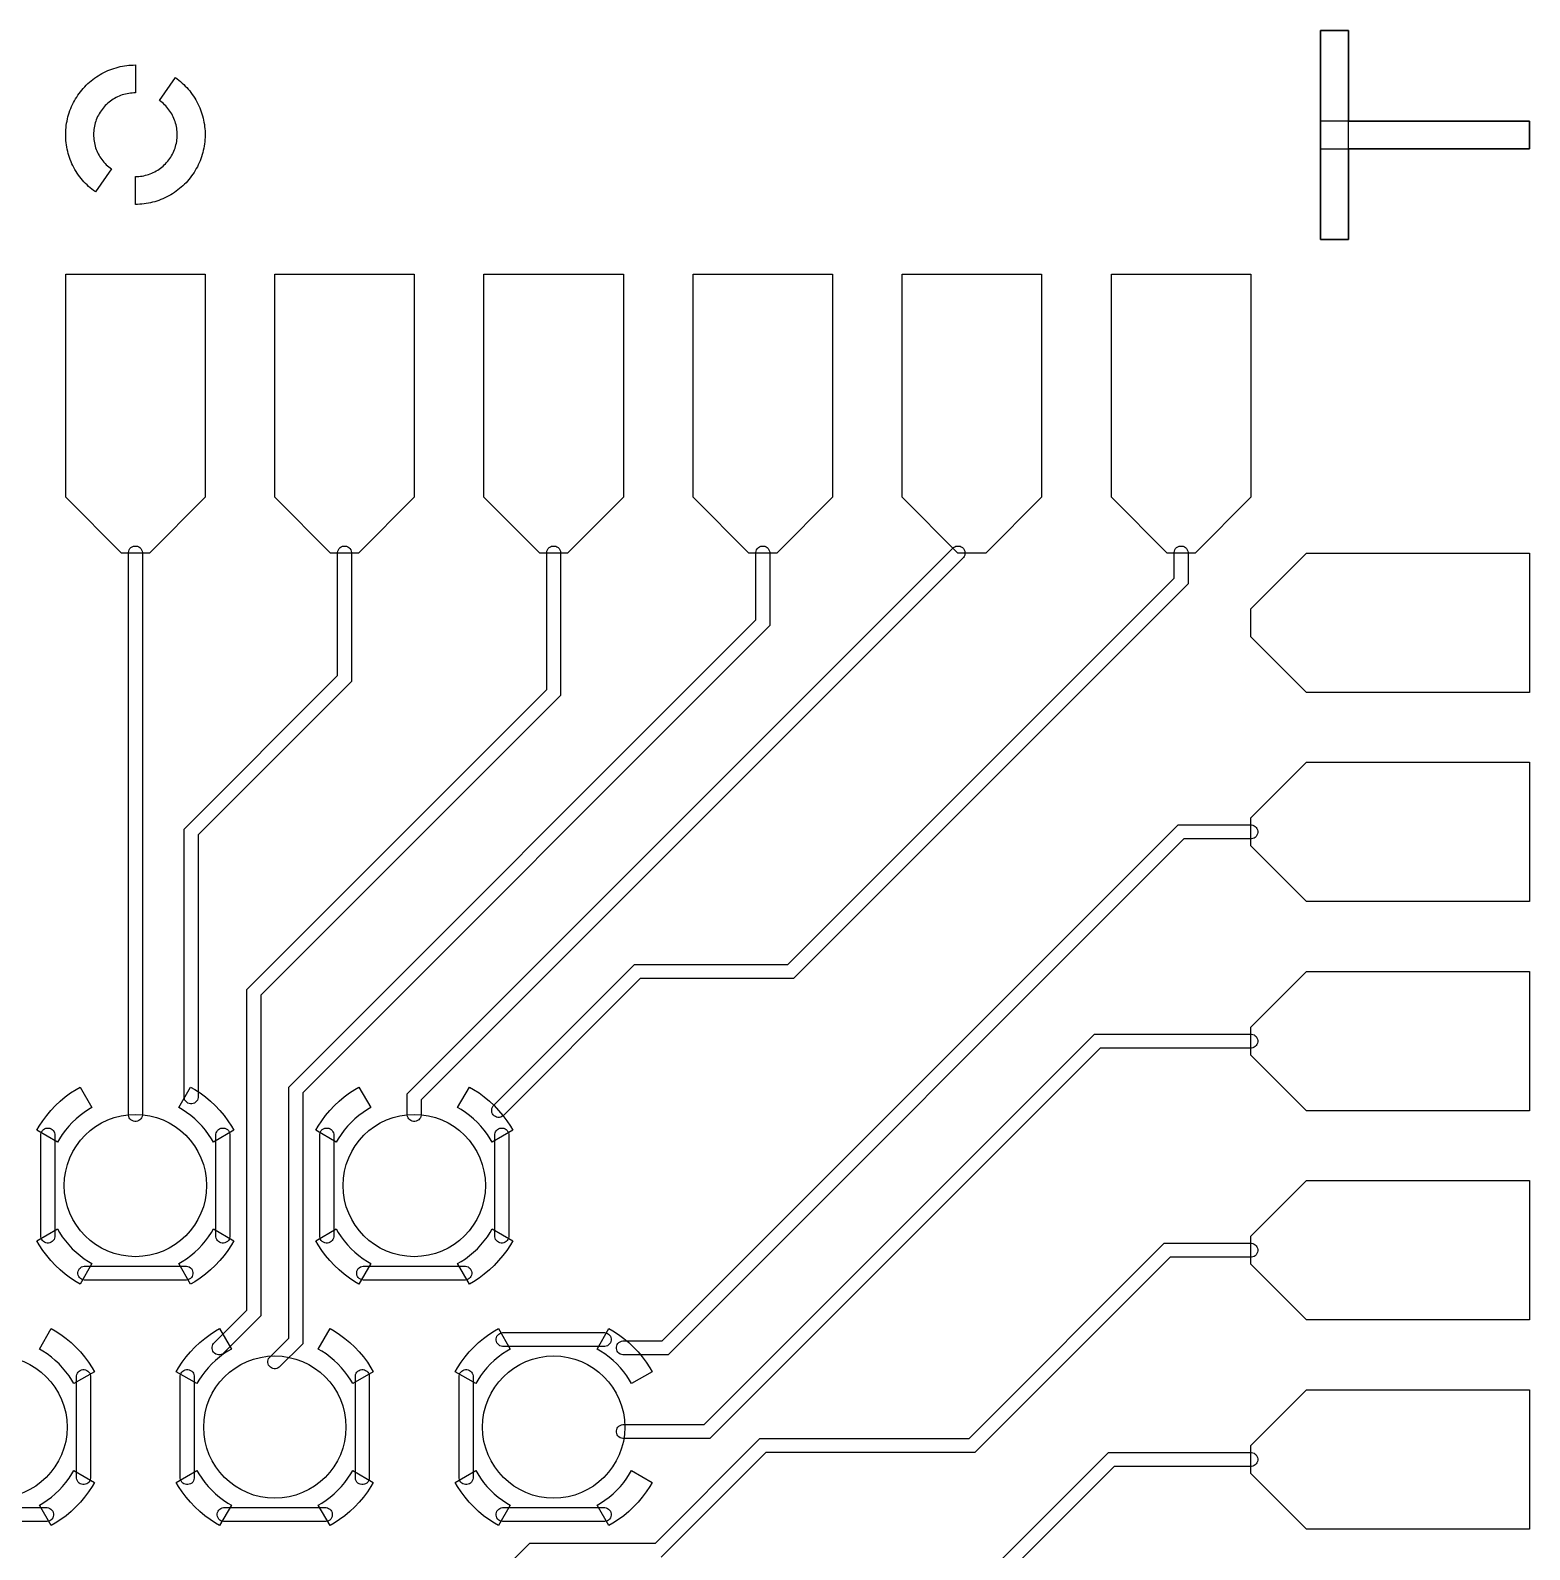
# Model space of a CAD drawing. Extents: x -17000 to 83000, y -61000 to 39000.
# Drawn here: x 32247 to 43000, y 853 to 11748 of the extents above; entities that cross this region are included whole.
import ezdxf

# ---------------------------------------------------------------- set-up
doc = ezdxf.new("R2010")
doc.units = 0
doc.layers.add('Central Electrodes', color=2, linetype='CONTINUOUS')

# ---------------------------------------------------------------- blocks, each defined once
blk = doc.blocks.new('Half_moon_alignment1')
at = {"layer": 'Central Electrodes'}
for points in [[(-286.79, -409.58), (-299.5, -400.5), (-311.75, -391), (-324, -381), (-335.75, -370.75), (-347, -360), (-358, -349), (-368.75, -337.5), (-379.25, -326), (-389.25, -314), (-398.75, -301.5), (-408, -289), (-417, -276), (-425.25, -263), (-433.25, -249.5), (-441, -236), (-448, -222), (-454.75, -208), (-461, -193.5), (-466.75, -179), (-472.25, -164.5), (-477.25, -149.5), (-481.5, -134.5), (-485.5, -119.5), (-489, -104.25), (-492, -89), (-494.5, -73.5), (-496.75, -58), (-498.25, -42.5), (-499.25, -27), (-500, -11.25), (-500, 4.25), (-499.75, 20), (-498.75, 35.5), (-497.5, 51), (-495.5, 66.5), (-493.25, 82), (-490.5, 97.5), (-487.25, 112.75), (-483.5, 127.75), (-479.25, 143), (-474.5, 157.75), (-469.25, 172.5), (-463.75, 187), (-457.75, 201.5), (-451, 215.75), (-444.25, 229.75), (-436.75, 243.5), (-429, 257), (-420.75, 270.25), (-412, 283.25), (-403, 296), (-393.5, 308.5), (-383.75, 320.5), (-373.5, 332.5), (-363, 344), (-352, 355), (-340.75, 366), (-329.25, 376.5), (-317.25, 386.5), (-305, 396.25), (-292.5, 405.5), (-279.75, 414.5), (-266.5, 423), (-253.25, 431.25), (-239.75, 438.75), (-225.75, 446), (-211.75, 453), (-197.5, 459.25), (-183, 465.25), (-168.5, 470.75), (-153.75, 475.75), (-138.75, 480.5), (-123.75, 484.5), (-108.5, 488), (-93.25, 491.25), (-77.75, 494), (-62.25, 496.25), (-46.75, 497.75), (-31.25, 499), (-15.5, 499.75), (0, 500), (0, 300), (-12, 299.75), (-24, 299), (-36, 297.75), (-48, 296.25), (-59.75, 294), (-71.5, 291.25), (-83.25, 288.25), (-94.75, 284.75), (-106.25, 280.75), (-117.25, 276.25), (-128.25, 271.25), (-139, 265.75), (-149.75, 260), (-160, 253.75), (-170, 247.25), (-179.75, 240.25), (-189.25, 232.75), (-198.5, 225), (-207.5, 216.75), (-216, 208.25), (-224.25, 199.5), (-232, 190.25), (-239.5, 180.75), (-246.5, 171), (-253.25, 161), (-259.5, 150.75), (-265.25, 140.25), (-270.75, 129.5), (-275.75, 118.5), (-280.25, 107.25), (-284.25, 96), (-288, 84.5), (-291, 72.75), (-293.75, 61), (-296, 49.25), (-297.75, 37.25), (-299, 25.25), (-299.75, 13.25), (-300, 1.25), (-299.75, -10.75), (-299.25, -22.75), (-298, -34.75), (-296.25, -46.75), (-294.25, -58.75), (-291.75, -70.5), (-288.5, -82), (-285, -93.5), (-281, -105), (-276.75, -116.25), (-271.75, -127.25), (-266.5, -138), (-260.75, -148.5), (-254.5, -159), (-248, -169), (-241, -178.75), (-233.5, -188.25), (-225.75, -197.5), (-217.75, -206.5), (-209.25, -215), (-200.5, -223.25), (-191.25, -231.25), (-181.75, -238.75), (-172.07, -245.75)], [(0, -500), (0, -300), (12, -299.75), (24, -299), (36, -297.75), (48, -296.25), (59.75, -294), (71.5, -291.25), (83.25, -288.25), (94.75, -284.75), (106.25, -280.75), (117.25, -276.25), (128.25, -271.25), (139, -265.75), (149.75, -260), (160, -253.75), (170, -247.25), (179.75, -240.25), (189.25, -232.75), (198.5, -225), (207.5, -216.75), (216, -208.25), (224.25, -199.5), (232, -190.25), (239.5, -180.75), (246.5, -171), (253.25, -161), (259.5, -150.75), (265.25, -140.25), (270.75, -129.5), (275.75, -118.5), (280.25, -107.25), (284.25, -96), (288, -84.5), (291, -72.75), (293.75, -61), (296, -49.25), (297.75, -37.25), (299, -25.25), (299.75, -13.25), (300, -1.25), (299.75, 10.75), (299.25, 22.75), (298, 34.75), (296.25, 46.75), (294.25, 58.75), (291.75, 70.5), (288.5, 82), (285, 93.5), (281, 105), (276.75, 116.25), (271.75, 127.25), (266.5, 138), (260.75, 148.5), (254.5, 159), (248, 169), (241, 178.75), (233.5, 188.25), (225.75, 197.5), (217.75, 206.5), (209.25, 215), (200.5, 223.25), (191.25, 231.25), (181.75, 238.75), (172.07, 245.75), (286.79, 409.58), (299.5, 400.5), (311.75, 391), (324, 381), (335.75, 370.75), (347, 360), (358, 349), (368.75, 337.5), (379.25, 326), (389.25, 314), (398.75, 301.5), (408, 289), (417, 276), (425.25, 263), (433.25, 249.5), (441, 236), (448, 222), (454.75, 208), (461, 193.5), (466.75, 179), (472.25, 164.5), (477.25, 149.5), (481.5, 134.5), (485.5, 119.5), (489, 104.25), (492, 89), (494.5, 73.5), (496.75, 58), (498.25, 42.5), (499.25, 27), (500, 11.25), (500, -4.25), (499.75, -20), (498.75, -35.5), (497.5, -51), (495.5, -66.5), (493.25, -82), (490.5, -97.5), (487.25, -112.75), (483.5, -127.75), (479.25, -143), (474.5, -157.75), (469.25, -172.5), (463.75, -187), (457.75, -201.5), (451, -215.75), (444.25, -229.75), (436.75, -243.5), (429, -257), (420.75, -270.25), (412, -283.25), (403, -296), (393.5, -308.5), (383.75, -320.5), (373.5, -332.5), (363, -344), (352, -355), (340.75, -366), (329.25, -376.5), (317.25, -386.5), (305, -396.25), (292.5, -405.5), (279.75, -414.5), (266.5, -423), (253.25, -431.25), (239.75, -438.75), (225.75, -446), (211.75, -453), (197.5, -459.25), (183, -465.25), (168.5, -470.75), (153.75, -475.75), (138.75, -480.5), (123.75, -484.5), (108.5, -488), (93.25, -491.25), (77.75, -494), (62.25, -496.25), (46.75, -497.75), (31.25, -499), (15.5, -499.75)]]:
    blk.add_lwpolyline(points, close=True, dxfattribs=at)

msp = doc.modelspace()

# ---------------------------------------------------------------- linework, layer by layer
at = {"layer": 'Central Electrodes'}
for points in [[(41499.865, 10248.084), (41499.865, 11748.084), (41699.865, 11748.084), (41699.865, 11098.084), (42999.865, 11098.084), (42999.865, 10898.084), (41699.865, 10898.084), (41699.865, 10248.084)], [(32900, 8000), (32500, 8400), (32500, 10000), (33500, 10000), (33500, 8400), (33100, 8000)], [(34400, 8000), (34000, 8400), (34000, 10000), (35000, 10000), (35000, 8400), (34600, 8000)], [(35900, 8000), (35500, 8400), (35500, 10000), (36500, 10000), (36500, 8400), (36100, 8000)], [(37400, 8000), (37000, 8400), (37000, 10000), (38000, 10000), (38000, 8400), (37600, 8000)], [(38900, 8000), (38500, 8400), (38500, 10000), (39500, 10000), (39500, 8400), (39100, 8000)], [(40400, 8000), (40000, 8400), (40000, 10000), (41000, 10000), (41000, 8400), (40600, 8000)], [(32995.075, 3924.354), (32985.416, 3926.275), (32976.316, 3930.045), (32968.127, 3935.516), (32961.162, 3942.481), (32955.691, 3950.67), (32951.921, 3959.77), (32950, 3969.429), (32950, 8004.925), (32951.921, 8014.584), (32955.691, 8023.684), (32961.162, 8031.873), (32968.127, 8038.838), (32976.316, 8044.309), (32985.416, 8048.079), (32995.075, 8050), (33004.925, 8050), (33014.584, 8048.079), (33023.684, 8044.309), (33031.873, 8038.838), (33038.838, 8031.873), (33044.309, 8023.684), (33048.079, 8014.584), (33050, 8004.925), (33050, 3969.429), (33048.079, 3959.77), (33044.309, 3950.67), (33038.838, 3942.481), (33031.873, 3935.516), (33023.684, 3930.045), (33014.584, 3926.275), (33004.925, 3924.354)], [(33395.075, 4050), (33385.416, 4051.921), (33376.316, 4055.691), (33368.127, 4061.162), (33361.162, 4068.127), (33355.691, 4076.316), (33351.921, 4085.416), (33350, 4095.075), (33350, 6020.71), (34450, 7120.71), (34450, 8004.925), (34451.921, 8014.584), (34455.691, 8023.684), (34461.162, 8031.873), (34468.127, 8038.838), (34476.316, 8044.309), (34485.416, 8048.079), (34495.075, 8050), (34504.925, 8050), (34514.584, 8048.079), (34523.684, 8044.309), (34531.873, 8038.838), (34538.838, 8031.873), (34544.309, 8023.684), (34548.079, 8014.584), (34550, 8004.925), (34550, 7079.29), (33450, 5979.29), (33450, 4095.075), (33448.079, 4085.416), (33444.309, 4076.316), (33438.838, 4068.127), (33431.873, 4061.162), (33423.684, 4055.691), (33414.584, 4051.921), (33404.925, 4050)], [(33595.075, 2250), (33585.415, 2251.922), (33576.316, 2255.691), (33568.127, 2261.162), (33561.162, 2268.127), (33555.691, 2276.316), (33551.922, 2285.415), (33550, 2295.075), (33550, 2304.924), (33551.922, 2314.584), (33555.691, 2323.684), (33561.163, 2331.873), (33800, 2570.71), (33800, 4870.71), (35950, 7020.71), (35950, 8004.925), (35951.921, 8014.584), (35955.691, 8023.684), (35961.162, 8031.873), (35968.127, 8038.838), (35976.316, 8044.309), (35985.416, 8048.079), (35995.075, 8050), (36004.925, 8050), (36014.584, 8048.079), (36023.684, 8044.309), (36031.873, 8038.838), (36038.838, 8031.873), (36044.309, 8023.684), (36048.079, 8014.584), (36050, 8004.925), (36050, 6979.29), (33900, 4829.29), (33900, 2529.29), (33631.873, 2261.163), (33623.684, 2255.691), (33614.584, 2251.922), (33604.924, 2250)], [(33995.075, 2150), (33985.415, 2151.922), (33976.316, 2155.691), (33968.127, 2161.162), (33961.162, 2168.127), (33955.691, 2176.316), (33951.922, 2185.415), (33950, 2195.075), (33950, 2204.924), (33951.922, 2214.584), (33955.691, 2223.684), (33961.163, 2231.873), (34100, 2370.71), (34100, 4170.71), (37450, 7520.71), (37450, 8004.925), (37451.921, 8014.584), (37455.691, 8023.684), (37461.162, 8031.873), (37468.127, 8038.838), (37476.316, 8044.309), (37485.416, 8048.079), (37495.075, 8050), (37504.925, 8050), (37514.584, 8048.079), (37523.684, 8044.309), (37531.873, 8038.838), (37538.838, 8031.873), (37544.309, 8023.684), (37548.079, 8014.584), (37550, 8004.925), (37550, 7479.29), (34200, 4129.29), (34200, 2329.29), (34031.873, 2161.163), (34023.684, 2155.691), (34014.584, 2151.922), (34004.924, 2150)], [(34995.075, 3924.354), (34985.416, 3926.275), (34976.316, 3930.045), (34968.127, 3935.516), (34961.162, 3942.481), (34955.691, 3950.67), (34951.921, 3959.77), (34950, 3969.429), (34950, 4120.71), (38868.127, 8038.837), (38876.316, 8044.309), (38885.416, 8048.078), (38895.076, 8050), (38904.925, 8050), (38914.585, 8048.078), (38923.684, 8044.309), (38931.873, 8038.838), (38938.838, 8031.873), (38944.309, 8023.684), (38948.078, 8014.585), (38950, 8004.925), (38950, 7995.076), (38948.078, 7985.416), (38944.309, 7976.316), (38938.837, 7968.127), (35050, 4079.29), (35050, 3969.429), (35048.079, 3959.77), (35044.309, 3950.67), (35038.838, 3942.481), (35031.873, 3935.516), (35023.684, 3930.045), (35014.584, 3926.275), (35004.925, 3924.354)], [(35600.485, 3952.808), (35590.823, 3954.717), (35581.718, 3958.475), (35573.522, 3963.936), (35566.549, 3970.892), (35561.067, 3979.074), (35557.286, 3988.168), (35555.352, 3997.826), (35555.34, 4007.675), (35557.249, 4017.337), (35561.007, 4026.442), (35566.468, 4034.638), (36579.252, 5050), (37679.29, 5050), (40450, 7820.71), (40450, 8004.925), (40451.921, 8014.584), (40455.691, 8023.684), (40461.162, 8031.873), (40468.127, 8038.838), (40476.316, 8044.309), (40485.416, 8048.079), (40495.075, 8050), (40504.925, 8050), (40514.584, 8048.079), (40523.684, 8044.309), (40531.873, 8038.838), (40538.838, 8031.873), (40544.309, 8023.684), (40548.079, 8014.584), (40550, 8004.925), (40550, 7779.29), (37720.71, 4950), (36620.748, 4950), (35637.268, 3964.017), (35629.086, 3958.535), (35619.992, 3954.754), (35610.334, 3952.82)], [(41400, 7000), (41000, 7400), (41000, 7600), (41400, 8000), (43000, 8000), (43000, 7000)], [(41400, 5500), (41000, 5900), (41000, 6100), (41400, 6500), (43000, 6500), (43000, 5500)], [(36495.075, 2250), (36485.416, 2251.921), (36476.316, 2255.691), (36468.127, 2261.162), (36461.162, 2268.127), (36455.691, 2276.316), (36451.921, 2285.416), (36450, 2295.075), (36450, 2304.925), (36451.921, 2314.584), (36455.691, 2323.684), (36461.162, 2331.873), (36468.127, 2338.838), (36476.316, 2344.309), (36485.416, 2348.079), (36495.075, 2350), (36779.29, 2350), (40479.29, 6050), (41004.925, 6050), (41014.584, 6048.079), (41023.684, 6044.309), (41031.873, 6038.838), (41038.838, 6031.873), (41044.309, 6023.684), (41048.079, 6014.584), (41050, 6004.925), (41050, 5995.075), (41048.079, 5985.416), (41044.309, 5976.316), (41038.838, 5968.127), (41031.873, 5961.162), (41023.684, 5955.691), (41014.584, 5951.921), (41004.925, 5950), (40520.71, 5950), (36820.71, 2250)], [(41400, 4000), (41000, 4400), (41000, 4600), (41400, 5000), (43000, 5000), (43000, 4000)], [(36495.075, 1650), (36485.416, 1651.921), (36476.316, 1655.691), (36468.127, 1661.162), (36461.162, 1668.127), (36455.691, 1676.316), (36451.921, 1685.416), (36450, 1695.075), (36450, 1704.925), (36451.921, 1714.584), (36455.691, 1723.684), (36461.162, 1731.873), (36468.127, 1738.838), (36476.316, 1744.309), (36485.416, 1748.079), (36495.075, 1750), (37079.29, 1750), (39879.29, 4550), (41004.925, 4550), (41014.584, 4548.079), (41023.684, 4544.309), (41031.873, 4538.838), (41038.838, 4531.873), (41044.309, 4523.684), (41048.079, 4514.584), (41050, 4504.925), (41050, 4495.075), (41048.079, 4485.416), (41044.309, 4476.316), (41038.838, 4468.127), (41031.873, 4461.162), (41023.684, 4455.691), (41014.584, 4451.921), (41004.925, 4450), (39920.71, 4450), (37120.71, 1650)], [(32440.743, 3775.442), (32293.52, 3860.442), (32310.303, 3889.513), (32336.206, 3928.896), (32364.353, 3966.704), (32394.654, 4002.814), (32427.001, 4037.1), (32461.287, 4069.448), (32497.398, 4099.748), (32535.205, 4127.895), (32574.59, 4153.799), (32603.66, 4170.582), (32688.66, 4023.358), (32663.872, 4009.047), (32632.757, 3988.581), (32602.88, 3966.34), (32574.35, 3942.399), (32547.26, 3916.842), (32521.701, 3889.751), (32497.762, 3861.221), (32475.521, 3831.346), (32455.055, 3800.229)], [(33559.257, 3775.442), (33544.945, 3800.229), (33524.479, 3831.346), (33502.238, 3861.221), (33478.299, 3889.751), (33452.74, 3916.842), (33425.65, 3942.399), (33397.12, 3966.34), (33367.243, 3988.581), (33336.127, 4009.047), (33311.34, 4023.358), (33396.34, 4170.582), (33425.409, 4153.799), (33464.794, 4127.895), (33502.602, 4099.748), (33538.713, 4069.448), (33572.999, 4037.1), (33605.346, 4002.814), (33635.646, 3966.704), (33663.793, 3928.896), (33689.697, 3889.513), (33706.48, 3860.442)], [(34440.743, 3775.442), (34293.52, 3860.442), (34310.303, 3889.513), (34336.207, 3928.896), (34364.354, 3966.704), (34394.654, 4002.814), (34427.001, 4037.1), (34461.287, 4069.448), (34497.398, 4099.748), (34535.206, 4127.895), (34574.591, 4153.799), (34603.66, 4170.582), (34688.66, 4023.358), (34663.873, 4009.047), (34632.757, 3988.581), (34602.88, 3966.34), (34574.35, 3942.399), (34547.26, 3916.842), (34521.701, 3889.751), (34497.762, 3861.221), (34475.521, 3831.346), (34455.055, 3800.229)], [(35559.257, 3775.442), (35544.945, 3800.229), (35524.479, 3831.346), (35502.238, 3861.221), (35478.299, 3889.751), (35452.74, 3916.842), (35425.65, 3942.399), (35397.12, 3966.34), (35367.243, 3988.581), (35336.127, 4009.047), (35311.34, 4023.358), (35396.34, 4170.582), (35425.409, 4153.799), (35464.794, 4127.895), (35502.602, 4099.748), (35538.713, 4069.448), (35572.999, 4037.1), (35605.346, 4002.814), (35635.646, 3966.704), (35663.793, 3928.896), (35689.697, 3889.513), (35706.48, 3860.442)], [(32367.207, 3051.602), (32357.548, 3053.523), (32348.448, 3057.293), (32340.259, 3062.764), (32333.294, 3069.729), (32327.823, 3077.918), (32324.053, 3087.018), (32322.132, 3096.677), (32322.132, 3831.527), (32324.053, 3841.186), (32327.823, 3850.286), (32333.294, 3858.475), (32340.259, 3865.44), (32348.448, 3870.911), (32357.548, 3874.681), (32367.207, 3876.602), (32377.057, 3876.602), (32386.716, 3874.681), (32395.816, 3870.911), (32404.005, 3865.44), (32410.97, 3858.475), (32416.441, 3850.286), (32420.211, 3841.186), (32422.132, 3831.527), (32422.132, 3096.677), (32420.211, 3087.018), (32416.441, 3077.918), (32410.97, 3069.729), (32404.005, 3062.764), (32395.816, 3057.293), (32386.716, 3053.523), (32377.057, 3051.602)], [(33622.943, 3051.602), (33613.284, 3053.523), (33604.184, 3057.293), (33595.995, 3062.764), (33589.03, 3069.729), (33583.559, 3077.918), (33579.789, 3087.018), (33577.868, 3096.677), (33577.868, 3831.527), (33579.789, 3841.186), (33583.559, 3850.286), (33589.03, 3858.475), (33595.995, 3865.44), (33604.184, 3870.911), (33613.284, 3874.681), (33622.943, 3876.602), (33632.793, 3876.602), (33642.452, 3874.681), (33651.552, 3870.911), (33659.741, 3865.44), (33666.706, 3858.475), (33672.177, 3850.286), (33675.947, 3841.186), (33677.868, 3831.527), (33677.868, 3096.677), (33675.947, 3087.018), (33672.177, 3077.918), (33666.706, 3069.729), (33659.741, 3062.764), (33651.552, 3057.293), (33642.452, 3053.523), (33632.793, 3051.602)], [(34367.207, 3051.602), (34357.548, 3053.523), (34348.448, 3057.293), (34340.259, 3062.764), (34333.294, 3069.729), (34327.823, 3077.918), (34324.053, 3087.018), (34322.132, 3096.677), (34322.132, 3831.527), (34324.053, 3841.186), (34327.823, 3850.286), (34333.294, 3858.475), (34340.259, 3865.44), (34348.448, 3870.911), (34357.548, 3874.681), (34367.207, 3876.602), (34377.057, 3876.602), (34386.716, 3874.681), (34395.816, 3870.911), (34404.005, 3865.44), (34410.97, 3858.475), (34416.441, 3850.286), (34420.211, 3841.186), (34422.132, 3831.527), (34422.132, 3096.677), (34420.211, 3087.018), (34416.441, 3077.918), (34410.97, 3069.729), (34404.005, 3062.764), (34395.816, 3057.293), (34386.716, 3053.523), (34377.057, 3051.602)], [(35622.943, 3051.602), (35613.284, 3053.523), (35604.184, 3057.293), (35595.995, 3062.764), (35589.03, 3069.729), (35583.559, 3077.918), (35579.789, 3087.018), (35577.868, 3096.677), (35577.868, 3831.527), (35579.789, 3841.186), (35583.559, 3850.286), (35589.03, 3858.475), (35595.995, 3865.44), (35604.184, 3870.911), (35613.284, 3874.681), (35622.943, 3876.602), (35632.793, 3876.602), (35642.452, 3874.681), (35651.552, 3870.911), (35659.741, 3865.44), (35666.706, 3858.475), (35672.177, 3850.286), (35675.947, 3841.186), (35677.868, 3831.527), (35677.868, 3096.677), (35675.947, 3087.018), (35672.177, 3077.918), (35666.706, 3069.729), (35659.741, 3062.764), (35651.552, 3057.293), (35642.452, 3053.523), (35632.793, 3051.602)], [(41400, 2500), (41000, 2900), (41000, 3100), (41400, 3500), (43000, 3500), (43000, 2500)], [(32603.66, 2757.621), (32574.59, 2774.405), (32535.206, 2800.309), (32497.399, 2828.454), (32461.287, 2858.756), (32427.001, 2891.103), (32394.654, 2925.389), (32364.353, 2961.499), (32336.206, 2999.308), (32310.303, 3038.691), (32293.52, 3067.762), (32440.743, 3152.762), (32455.054, 3127.974), (32475.521, 3096.858), (32497.762, 3066.982), (32521.701, 3038.452), (32547.26, 3011.362), (32574.351, 2985.803), (32602.88, 2961.864), (32632.756, 2939.622), (32663.874, 2919.156), (32688.66, 2904.845)], [(33396.34, 2757.621), (33311.34, 2904.845), (33336.126, 2919.156), (33367.244, 2939.622), (33397.12, 2961.864), (33425.649, 2985.803), (33452.74, 3011.362), (33478.299, 3038.452), (33502.238, 3066.982), (33524.479, 3096.858), (33544.945, 3127.974), (33559.257, 3152.762), (33706.48, 3067.762), (33689.697, 3038.691), (33663.794, 2999.308), (33635.646, 2961.499), (33605.346, 2925.389), (33572.999, 2891.103), (33538.713, 2858.756), (33502.601, 2828.454), (33464.794, 2800.309), (33425.41, 2774.405)], [(34603.66, 2757.621), (34574.59, 2774.405), (34535.206, 2800.309), (34497.399, 2828.454), (34461.287, 2858.756), (34427.001, 2891.103), (34394.654, 2925.389), (34364.354, 2961.499), (34336.206, 2999.308), (34310.303, 3038.691), (34293.52, 3067.762), (34440.743, 3152.762), (34455.055, 3127.974), (34475.521, 3096.858), (34497.762, 3066.982), (34521.701, 3038.452), (34547.26, 3011.362), (34574.351, 2985.803), (34602.88, 2961.864), (34632.756, 2939.622), (34663.874, 2919.156), (34688.66, 2904.845)], [(35396.34, 2757.621), (35311.34, 2904.845), (35336.126, 2919.156), (35367.244, 2939.622), (35397.12, 2961.864), (35425.649, 2985.803), (35452.74, 3011.362), (35478.299, 3038.452), (35502.238, 3066.982), (35524.479, 3096.858), (35544.945, 3127.974), (35559.257, 3152.762), (35706.48, 3067.762), (35689.697, 3038.691), (35663.794, 2999.308), (35635.646, 2961.499), (35605.346, 2925.389), (35572.999, 2891.103), (35538.713, 2858.756), (35502.601, 2828.454), (35464.794, 2800.309), (35425.41, 2774.405)], [(32632.575, 2786.233), (32622.916, 2788.154), (32613.816, 2791.924), (32605.627, 2797.395), (32598.662, 2804.36), (32593.191, 2812.549), (32589.421, 2821.649), (32587.5, 2831.308), (32587.5, 2841.158), (32589.421, 2850.817), (32593.191, 2859.917), (32598.662, 2868.106), (32605.627, 2875.071), (32613.816, 2880.542), (32622.916, 2884.312), (32632.575, 2886.233), (33367.425, 2886.233), (33377.084, 2884.312), (33386.184, 2880.542), (33394.373, 2875.071), (33401.338, 2868.106), (33406.809, 2859.917), (33410.579, 2850.817), (33412.5, 2841.158), (33412.5, 2831.308), (33410.579, 2821.649), (33406.809, 2812.549), (33401.338, 2804.36), (33394.373, 2797.395), (33386.184, 2791.924), (33377.084, 2788.154), (33367.425, 2786.233)], [(34632.575, 2786.233), (34622.916, 2788.154), (34613.816, 2791.924), (34605.627, 2797.395), (34598.662, 2804.36), (34593.191, 2812.549), (34589.421, 2821.649), (34587.5, 2831.308), (34587.5, 2841.158), (34589.421, 2850.817), (34593.191, 2859.917), (34598.662, 2868.106), (34605.627, 2875.071), (34613.816, 2880.542), (34622.916, 2884.312), (34632.575, 2886.233), (35367.425, 2886.233), (35377.084, 2884.312), (35386.184, 2880.542), (35394.373, 2875.071), (35401.338, 2868.106), (35406.809, 2859.917), (35410.579, 2850.817), (35412.5, 2841.158), (35412.5, 2831.308), (35410.579, 2821.649), (35406.809, 2812.549), (35401.338, 2804.36), (35394.373, 2797.395), (35386.184, 2791.924), (35377.084, 2788.154), (35367.425, 2786.233)], [(32559.257, 2043.391), (32544.945, 2068.178), (32524.479, 2099.294), (32502.237, 2129.172), (32478.299, 2157.7), (32452.74, 2184.791), (32425.649, 2210.35), (32397.121, 2234.288), (32367.243, 2256.53), (32336.127, 2276.996), (32311.34, 2291.307), (32396.34, 2438.531), (32425.409, 2421.748), (32464.794, 2395.844), (32502.602, 2367.697), (32538.713, 2337.397), (32572.999, 2305.05), (32605.346, 2270.764), (32635.646, 2234.653), (32663.793, 2196.845), (32689.697, 2157.462), (32706.48, 2128.391)], [(33440.743, 2043.391), (33293.52, 2128.391), (33310.303, 2157.462), (33336.207, 2196.845), (33364.354, 2234.653), (33394.654, 2270.764), (33427.001, 2305.05), (33461.287, 2337.397), (33497.398, 2367.697), (33535.206, 2395.844), (33574.591, 2421.748), (33603.66, 2438.531), (33688.66, 2291.307), (33663.873, 2276.996), (33632.757, 2256.53), (33602.879, 2234.288), (33574.351, 2210.35), (33547.26, 2184.791), (33521.701, 2157.7), (33497.763, 2129.172), (33475.521, 2099.294), (33455.055, 2068.178)], [(34559.257, 2043.391), (34544.945, 2068.178), (34524.479, 2099.294), (34502.237, 2129.172), (34478.299, 2157.7), (34452.74, 2184.791), (34425.649, 2210.35), (34397.121, 2234.288), (34367.243, 2256.53), (34336.127, 2276.996), (34311.34, 2291.307), (34396.34, 2438.531), (34425.409, 2421.748), (34464.794, 2395.844), (34502.602, 2367.697), (34538.713, 2337.397), (34572.999, 2305.05), (34605.346, 2270.764), (34635.646, 2234.653), (34663.793, 2196.845), (34689.697, 2157.462), (34706.48, 2128.391)], [(35440.743, 2043.391), (35293.52, 2128.391), (35310.303, 2157.462), (35336.207, 2196.845), (35364.354, 2234.653), (35394.654, 2270.764), (35427.001, 2305.05), (35461.287, 2337.397), (35497.398, 2367.697), (35535.206, 2395.844), (35574.591, 2421.748), (35603.66, 2438.531), (35688.66, 2291.307), (35663.873, 2276.996), (35632.757, 2256.53), (35602.879, 2234.288), (35574.351, 2210.35), (35547.26, 2184.791), (35521.701, 2157.7), (35497.763, 2129.172), (35475.521, 2099.294), (35455.055, 2068.178)], [(35632.575, 2309.919), (35622.916, 2311.84), (35613.816, 2315.61), (35605.627, 2321.081), (35598.662, 2328.046), (35593.191, 2336.235), (35589.421, 2345.335), (35587.5, 2354.994), (35587.5, 2364.844), (35589.421, 2374.503), (35593.191, 2383.603), (35598.662, 2391.792), (35605.627, 2398.757), (35613.816, 2404.228), (35622.916, 2407.998), (35632.575, 2409.919), (36367.425, 2409.919), (36377.084, 2407.998), (36386.184, 2404.228), (36394.373, 2398.757), (36401.338, 2391.792), (36406.809, 2383.603), (36410.579, 2374.503), (36412.5, 2364.844), (36412.5, 2354.994), (36410.579, 2345.335), (36406.809, 2336.235), (36401.338, 2328.046), (36394.373, 2321.081), (36386.184, 2315.61), (36377.084, 2311.84), (36367.425, 2309.919)], [(36559.257, 2043.391), (36544.945, 2068.178), (36524.479, 2099.294), (36502.237, 2129.172), (36478.299, 2157.7), (36452.74, 2184.791), (36425.649, 2210.35), (36397.121, 2234.288), (36367.243, 2256.53), (36336.127, 2276.996), (36311.34, 2291.307), (36396.34, 2438.531), (36425.409, 2421.748), (36464.794, 2395.844), (36502.602, 2367.697), (36538.713, 2337.397), (36572.999, 2305.05), (36605.346, 2270.764), (36635.646, 2234.653), (36663.793, 2196.845), (36689.697, 2157.462), (36706.48, 2128.391)], [(32622.943, 1319.551), (32613.284, 1321.472), (32604.184, 1325.242), (32595.995, 1330.713), (32589.03, 1337.678), (32583.559, 1345.867), (32579.789, 1354.967), (32577.868, 1364.626), (32577.868, 2099.476), (32579.789, 2109.135), (32583.559, 2118.235), (32589.03, 2126.424), (32595.995, 2133.389), (32604.184, 2138.86), (32613.284, 2142.63), (32622.943, 2144.551), (32632.793, 2144.551), (32642.452, 2142.63), (32651.552, 2138.86), (32659.741, 2133.389), (32666.706, 2126.424), (32672.177, 2118.235), (32675.947, 2109.135), (32677.868, 2099.476), (32677.868, 1364.626), (32675.947, 1354.967), (32672.177, 1345.867), (32666.706, 1337.678), (32659.741, 1330.713), (32651.552, 1325.242), (32642.452, 1321.472), (32632.793, 1319.551)], [(33367.207, 1319.551), (33357.548, 1321.472), (33348.448, 1325.242), (33340.259, 1330.713), (33333.294, 1337.678), (33327.823, 1345.867), (33324.053, 1354.967), (33322.132, 1364.626), (33322.132, 2099.476), (33324.053, 2109.135), (33327.823, 2118.235), (33333.294, 2126.424), (33340.259, 2133.389), (33348.448, 2138.86), (33357.548, 2142.63), (33367.207, 2144.551), (33377.057, 2144.551), (33386.716, 2142.63), (33395.816, 2138.86), (33404.005, 2133.389), (33410.97, 2126.424), (33416.441, 2118.235), (33420.211, 2109.135), (33422.132, 2099.476), (33422.132, 1364.626), (33420.211, 1354.967), (33416.441, 1345.867), (33410.97, 1337.678), (33404.005, 1330.713), (33395.816, 1325.242), (33386.716, 1321.472), (33377.057, 1319.551)], [(34622.943, 1319.551), (34613.284, 1321.472), (34604.184, 1325.242), (34595.995, 1330.713), (34589.03, 1337.678), (34583.559, 1345.867), (34579.789, 1354.967), (34577.868, 1364.626), (34577.868, 2099.476), (34579.789, 2109.135), (34583.559, 2118.235), (34589.03, 2126.424), (34595.995, 2133.389), (34604.184, 2138.86), (34613.284, 2142.63), (34622.943, 2144.551), (34632.793, 2144.551), (34642.452, 2142.63), (34651.552, 2138.86), (34659.741, 2133.389), (34666.706, 2126.424), (34672.177, 2118.235), (34675.947, 2109.135), (34677.868, 2099.476), (34677.868, 1364.626), (34675.947, 1354.967), (34672.177, 1345.867), (34666.706, 1337.678), (34659.741, 1330.713), (34651.552, 1325.242), (34642.452, 1321.472), (34632.793, 1319.551)], [(35367.207, 1319.551), (35357.548, 1321.472), (35348.448, 1325.242), (35340.259, 1330.713), (35333.294, 1337.678), (35327.823, 1345.867), (35324.053, 1354.967), (35322.132, 1364.626), (35322.132, 2099.476), (35324.053, 2109.135), (35327.823, 2118.235), (35333.294, 2126.424), (35340.259, 2133.389), (35348.448, 2138.86), (35357.548, 2142.63), (35367.207, 2144.551), (35377.057, 2144.551), (35386.716, 2142.63), (35395.816, 2138.86), (35404.005, 2133.389), (35410.97, 2126.424), (35416.441, 2118.235), (35420.211, 2109.135), (35422.132, 2099.476), (35422.132, 1364.626), (35420.211, 1354.967), (35416.441, 1345.867), (35410.97, 1337.678), (35404.005, 1330.713), (35395.816, 1325.242), (35386.716, 1321.472), (35377.057, 1319.551)], [(41400, 1000), (41000, 1400), (41000, 1600), (41400, 2000), (43000, 2000), (43000, 1000)], [(32396.34, 1025.57), (32311.34, 1172.794), (32336.127, 1187.106), (32367.243, 1207.572), (32397.121, 1229.814), (32425.649, 1253.752), (32452.74, 1279.311), (32478.299, 1306.402), (32502.237, 1334.931), (32524.48, 1364.807), (32544.945, 1395.923), (32559.257, 1420.711), (32706.48, 1335.711), (32689.696, 1306.64), (32663.794, 1267.257), (32635.646, 1229.448), (32605.346, 1193.338), (32572.999, 1159.052), (32538.713, 1126.705), (32502.602, 1096.405), (32464.794, 1068.258), (32425.41, 1042.354)], [(33603.66, 1025.57), (33574.59, 1042.354), (33535.206, 1068.258), (33497.398, 1096.405), (33461.287, 1126.705), (33427.001, 1159.052), (33394.654, 1193.338), (33364.354, 1229.448), (33336.206, 1267.257), (33310.303, 1306.64), (33293.52, 1335.711), (33440.743, 1420.711), (33455.055, 1395.923), (33475.52, 1364.807), (33497.762, 1334.931), (33521.701, 1306.402), (33547.26, 1279.311), (33574.351, 1253.752), (33602.879, 1229.814), (33632.757, 1207.572), (33663.873, 1187.106), (33688.66, 1172.794)], [(34396.34, 1025.57), (34311.34, 1172.794), (34336.127, 1187.106), (34367.243, 1207.572), (34397.121, 1229.814), (34425.649, 1253.752), (34452.74, 1279.311), (34478.299, 1306.402), (34502.238, 1334.931), (34524.48, 1364.807), (34544.945, 1395.923), (34559.257, 1420.711), (34706.48, 1335.711), (34689.697, 1306.64), (34663.794, 1267.257), (34635.646, 1229.448), (34605.346, 1193.338), (34572.999, 1159.052), (34538.713, 1126.705), (34502.602, 1096.405), (34464.794, 1068.258), (34425.41, 1042.354)], [(35603.66, 1025.57), (35574.59, 1042.354), (35535.206, 1068.258), (35497.398, 1096.405), (35461.287, 1126.705), (35427.001, 1159.052), (35394.654, 1193.338), (35364.354, 1229.448), (35336.206, 1267.257), (35310.303, 1306.64), (35293.52, 1335.711), (35440.743, 1420.711), (35455.055, 1395.923), (35475.52, 1364.807), (35497.762, 1334.931), (35521.701, 1306.402), (35547.26, 1279.311), (35574.351, 1253.752), (35602.879, 1229.814), (35632.757, 1207.572), (35663.873, 1187.106), (35688.66, 1172.794)], [(36396.34, 1025.57), (36311.34, 1172.794), (36336.127, 1187.106), (36367.243, 1207.572), (36397.121, 1229.814), (36425.649, 1253.752), (36452.74, 1279.311), (36478.299, 1306.402), (36502.238, 1334.931), (36524.48, 1364.807), (36544.945, 1395.923), (36559.257, 1420.711), (36706.48, 1335.711), (36689.697, 1306.64), (36663.794, 1267.257), (36635.646, 1229.448), (36605.346, 1193.338), (36572.999, 1159.052), (36538.713, 1126.705), (36502.602, 1096.405), (36464.794, 1068.258), (36425.41, 1042.354)], [(33632.575, 1054.182), (33622.916, 1056.103), (33613.816, 1059.873), (33605.627, 1065.344), (33598.662, 1072.309), (33593.191, 1080.498), (33589.421, 1089.598), (33587.5, 1099.257), (33587.5, 1109.107), (33589.421, 1118.766), (33593.191, 1127.866), (33598.662, 1136.055), (33605.627, 1143.02), (33613.816, 1148.491), (33622.916, 1152.261), (33632.575, 1154.182), (34367.425, 1154.182), (34377.084, 1152.261), (34386.184, 1148.491), (34394.373, 1143.02), (34401.338, 1136.055), (34406.809, 1127.866), (34410.579, 1118.766), (34412.5, 1109.107), (34412.5, 1099.257), (34410.579, 1089.598), (34406.809, 1080.498), (34401.338, 1072.309), (34394.373, 1065.344), (34386.184, 1059.873), (34377.084, 1056.103), (34367.425, 1054.182)], [(35632.575, 1054.182), (35622.916, 1056.103), (35613.816, 1059.873), (35605.627, 1065.344), (35598.662, 1072.309), (35593.191, 1080.498), (35589.421, 1089.598), (35587.5, 1099.257), (35587.5, 1109.107), (35589.421, 1118.766), (35593.191, 1127.866), (35598.662, 1136.055), (35605.627, 1143.02), (35613.816, 1148.491), (35622.916, 1152.261), (35632.575, 1154.182), (36367.425, 1154.182), (36377.084, 1152.261), (36386.184, 1148.491), (36394.373, 1143.02), (36401.338, 1136.055), (36406.809, 1127.866), (36410.579, 1118.766), (36412.5, 1109.107), (36412.5, 1099.257), (36410.579, 1089.598), (36406.809, 1080.498), (36401.338, 1072.309), (36394.373, 1065.344), (36386.184, 1059.873), (36377.084, 1056.103), (36367.425, 1054.182)]]:
    msp.add_lwpolyline(points, close=True, dxfattribs=at)
for points in [[(41499.865, 11748.084), (41499.865, 10248.084)], [(41699.865, 11748.084), (41499.865, 11748.084)], [(41699.865, 10248.084), (41699.865, 11748.084)], [(41499.865, 11098.084), (41499.865, 10898.084)], [(42999.865, 11098.084), (41499.865, 11098.084)], [(42999.865, 10898.084), (42999.865, 11098.084)], [(41499.865, 10898.084), (42999.865, 10898.084)], [(41499.865, 10248.084), (41699.865, 10248.084)], [(35461.163, 531.873), (35829.29, 900), (36729.29, 900), (37479.29, 1650), (38979.29, 1650), (40379.29, 3050), (41004.925, 3050), (41014.584, 3048.079), (41023.684, 3044.309), (41031.873, 3038.838), (41038.838, 3031.873), (41044.309, 3023.684), (41048.079, 3014.584), (41050, 3004.925), (41050, 2995.075), (41048.079, 2985.416), (41044.309, 2976.316), (41038.838, 2968.127), (41031.873, 2961.162), (41023.684, 2955.691), (41014.584, 2951.921), (41004.925, 2950), (40420.71, 2950), (39020.71, 1550), (37520.71, 1550), (36770.71, 800)], [(38979.29, 550), (39979.29, 1550), (41004.925, 1550), (41014.584, 1548.079), (41023.684, 1544.309), (41031.873, 1538.838), (41038.838, 1531.873), (41044.309, 1523.684), (41048.079, 1514.584), (41050, 1504.925), (41050, 1495.075), (41048.079, 1485.416), (41044.309, 1476.316), (41038.838, 1468.127), (41031.873, 1461.162), (41023.684, 1455.691), (41014.584, 1451.921), (41004.925, 1450), (40020.71, 1450), (39020.71, 450)], [(31632.575, 1154.182), (32367.425, 1154.182), (32377.084, 1152.261), (32386.184, 1148.491), (32394.373, 1143.02), (32401.338, 1136.055), (32406.809, 1127.866), (32410.579, 1118.766), (32412.5, 1109.107), (32412.5, 1099.257), (32410.579, 1089.598), (32406.809, 1080.498), (32401.338, 1072.309), (32394.373, 1065.344), (32386.184, 1059.873), (32377.084, 1056.103), (32367.425, 1054.182), (31632.575, 1054.182)]]:
    msp.add_lwpolyline(points, dxfattribs=at)
for centre in [(33000, 3464.102), (35000, 3464.102), (32000, 1732.051), (34000, 1732.051), (36000, 1732.051)]:
    msp.add_circle(centre, 510.252, dxfattribs=at)

# ---------------------------------------------------------------- block references
msp.add_blockref('Half_moon_alignment1', (33000, 11000))

doc.saveas('drawing.dxf')
